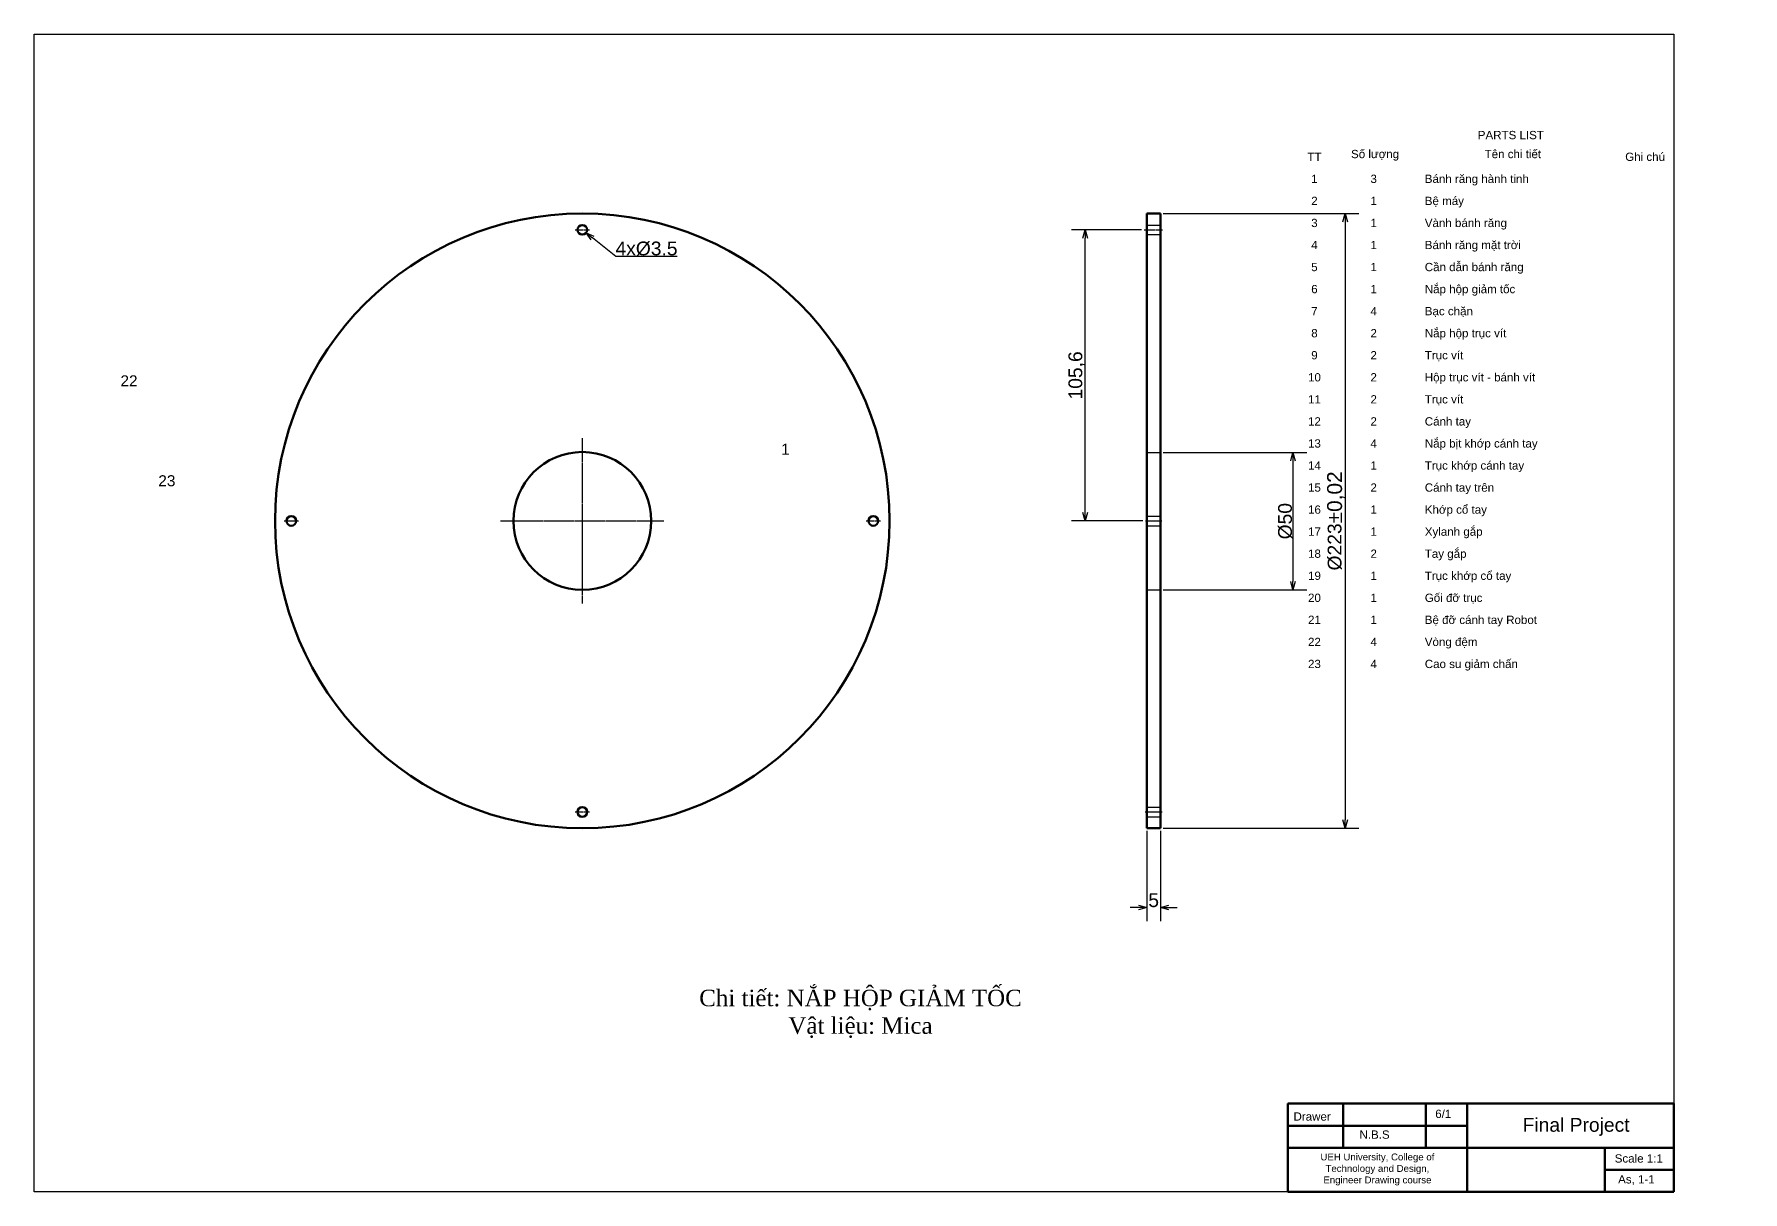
# Model space of a CAD drawing. Header units: inches. Extents: x 632 to 5727, y -9589 to -3994.
# Drawn here: x 632 to 1252, y -6940 to -6520 of the extents above; entities that cross this region are included whole.
import ezdxf

# ---------------------------------------------------------------- set-up
doc = ezdxf.new("R2010")
doc.units = ezdxf.units.IN
doc.header["$MEASUREMENT"] = 0
doc.linetypes.add('CENTER2', pattern=[1.125, 0.75, -0.125, 0.125, -0.125])
doc.linetypes.add('DASHED2', pattern=[9.525, 6.35, -3.175])
for name, color, linetype, lineweight, plot in [('center line', 5, 'CENTER2', 25, False), ('Dimension line', 3, 'Continuous', 25, False), ('hidden line', 10, 'DASHED2', 25, False), ('visible line', 7, 'Continuous', 50, False)]:
    doc.layers.add(name, color=color, linetype=linetype, lineweight=lineweight, plot=plot)
doc.styles.get("Standard").update_dxf_attribs({"font": 'arial.ttf'})
doc.dimstyles.new('ISO A3', dxfattribs={"dimtxt": 5, "dimasz": 3, "dimexe": 5, "dimexo": 1, "dimgap": 0.09, "dimtad": 1, "dimtoh": 1, "dimdec": 0, "dimzin": 0, "dimdsep": 46, "dimtxsty": 'Standard', "dimblk": 'OPEN30', "dimcen": 0.09, "dimclrd": 256, "dimclre": 256, "dimadec": 0, "dimazin": 0, "dimtfac": 1, "dimtdec": 0, "dimtofl": 0, "dimtmove": 0, "dimatfit": 3, "dimldrblk": 'OPEN30', "dimfxl": 1, "dimtolj": 1, "dimtzin": 0, "dimarcsym": 0})

# ---------------------------------------------------------------- blocks, each defined once
blk = doc.blocks.new('_Open30')
at = {"color": 0, "linetype": 'ByBlock', "lineweight": -2}
for p, q in [((-1, 0.27), (0, 0)), ((0, 0), (-1, -0.27)), ((0, 0), (-1, 0))]:
    blk.add_line(p, q, dxfattribs=at)
blk = doc.blocks.new('*D83')
at = {"layer": 'Defpoints', "color": 0, "transparency": 16777216}
for p in [(829.6, -6589.85), (832.34, -6592.02)]:
    blk.add_point(p, dxfattribs=at)
at = {"layer": 'Dimension line', "lineweight": -2, "transparency": 16777216}
for p, q in [((830.88, -6590.94), (831.06, -6590.94)), ((830.97, -6591.03), (830.97, -6590.85)), ((843.11, -6600.57), (834.69, -6593.89)), ((865.35, -6600.57), (843.11, -6600.57))]:
    blk.add_line(p, q, dxfattribs=at)
at = {"layer": 'Dimension line', "lineweight": -2, "transparency": 16777216, "xscale": 3, "yscale": 3, "zscale": 3, "rotation": 141.5780608591399}
blk.add_blockref('_Open30', (832.34, -6592.02), dxfattribs=at)
at = {"layer": 'Dimension line', "color": 0, "transparency": 16777216, "insert": (854.27, -6597.78), "char_height": 5, "attachment_point": 5}
blk.add_mtext('\\A1;4x%%C3.5', dxfattribs=at)
blk = doc.blocks.new('*D84')
at = {"layer": 'Defpoints', "color": 0, "transparency": 16777216}
for p in [(1035.8, -6808.04), (1040.8, -6808.04), (1040.8, -6836.8)]:
    blk.add_point(p, dxfattribs=at)
at = {"layer": 'Dimension line', "lineweight": -2, "transparency": 16777216}
for p, q in [((1035.8, -6809.04), (1035.8, -6841.8)), ((1040.8, -6809.04), (1040.8, -6841.8)), ((1032.8, -6836.8), (1029.8, -6836.8)), ((1043.8, -6836.8), (1046.8, -6836.8))]:
    blk.add_line(p, q, dxfattribs=at)
at = {"layer": 'Dimension line', "lineweight": -2, "transparency": 16777216, "xscale": 3, "yscale": 3, "zscale": 3}
blk.add_blockref('_Open30', (1035.8, -6836.8), dxfattribs=at)
at = {"layer": 'Dimension line', "lineweight": -2, "transparency": 16777216, "xscale": 3, "yscale": 3, "zscale": 3, "rotation": 180}
blk.add_blockref('_Open30', (1040.8, -6836.8), dxfattribs=at)
at = {"layer": 'Dimension line', "color": 0, "transparency": 16777216, "insert": (1038.3, -6834.17), "char_height": 5, "attachment_point": 5}
blk.add_mtext('\\A1;5', dxfattribs=at)
blk = doc.blocks.new('*D85')
at = {"layer": 'Defpoints', "color": 0, "transparency": 16777216}
for p in [(1013.44, -6590.94), (1034.91, -6590.94), (1035.39, -6696.54)]:
    blk.add_point(p, dxfattribs=at)
at = {"layer": 'Dimension line', "lineweight": -2, "transparency": 16777216}
for p, q in [((1033.91, -6590.94), (1008.44, -6590.94)), ((1013.44, -6693.54), (1013.44, -6593.94)), ((1034.39, -6696.54), (1008.44, -6696.54))]:
    blk.add_line(p, q, dxfattribs=at)
at = {"layer": 'Dimension line', "lineweight": -2, "transparency": 16777216, "xscale": 3, "yscale": 3, "zscale": 3}
for p, rotation in [((1013.44, -6590.94), 90), ((1013.44, -6696.54), 270)]:
    blk.add_blockref('_Open30', p, dxfattribs=dict(at, rotation=rotation))
at = {"layer": 'Dimension line', "color": 0, "transparency": 16777216, "insert": (1010.35, -6643.74), "char_height": 5, "attachment_point": 5, "rotation": 90}
blk.add_mtext('\\A1;105,6', dxfattribs=at)
blk = doc.blocks.new('*D86')
at = {"layer": 'Defpoints', "color": 0, "transparency": 16777216}
for p in [(1040.8, -6671.75), (1040.8, -6721.54), (1088.84, -6721.54)]:
    blk.add_point(p, dxfattribs=at)
at = {"layer": 'Dimension line', "lineweight": -2, "transparency": 16777216}
for p, q in [((1041.8, -6671.75), (1093.84, -6671.75)), ((1088.84, -6674.75), (1088.84, -6718.54)), ((1041.8, -6721.54), (1093.84, -6721.54))]:
    blk.add_line(p, q, dxfattribs=at)
at = {"layer": 'Dimension line', "lineweight": -2, "transparency": 16777216, "xscale": 3, "yscale": 3, "zscale": 3}
for p, rotation in [((1088.84, -6671.75), 90), ((1088.84, -6721.54), 270)]:
    blk.add_blockref('_Open30', p, dxfattribs=dict(at, rotation=rotation))
at = {"layer": 'Dimension line', "color": 0, "transparency": 16777216, "insert": (1086.06, -6696.64), "char_height": 5, "attachment_point": 5, "rotation": 90}
blk.add_mtext('\\A1;%%C50', dxfattribs=at)
blk = doc.blocks.new('*D87')
at = {"layer": 'Defpoints', "color": 0, "transparency": 16777216}
for p in [(1040.8, -6585.04), (1040.8, -6808.04), (1107.81, -6808.04)]:
    blk.add_point(p, dxfattribs=at)
at = {"layer": 'Dimension line', "lineweight": -2, "transparency": 16777216}
for p, q in [((1041.8, -6585.04), (1112.81, -6585.04)), ((1107.81, -6588.04), (1107.81, -6805.04)), ((1041.8, -6808.04), (1112.81, -6808.04))]:
    blk.add_line(p, q, dxfattribs=at)
at = {"layer": 'Dimension line', "lineweight": -2, "transparency": 16777216, "xscale": 3, "yscale": 3, "zscale": 3}
for p, rotation in [((1107.81, -6585.04), 90), ((1107.81, -6808.04), 270)]:
    blk.add_blockref('_Open30', p, dxfattribs=dict(at, rotation=rotation))
at = {"layer": 'Dimension line', "color": 0, "transparency": 16777216, "insert": (1104.46, -6696.54), "char_height": 5, "width": 16.487, "attachment_point": 5, "rotation": 90}
blk.add_mtext('\\A1;%%C223{\\H1.08333x;±0,02}', dxfattribs=at)

msp = doc.modelspace()

# ---------------------------------------------------------------- linework, layer by layer
msp.add_lwpolyline([(632.05387, -6519.95073), (1227.05387, -6519.95073), (1227.05387, -6939.95073), (632.05387, -6939.95073)], close=True)
at = {"layer": 'center line'}
for p, q in [((828.33846, -6590.93703), (833.60543, -6590.93703)), ((830.97194, -6590.93703, 145.24715), (830.97194, -6590.93703, -145.24715)), ((1034.90549, -6590.93703), (1041.52876, -6590.93703)), ((830.96852, -6666.5395), (830.96852, -6726.53457)), ((722.73846, -6696.53703), (728.00543, -6696.53703)), ((725.37194, -6696.53703, 145.24715), (725.37194, -6696.53703, -145.24715)), ((801.31621, -6696.53703), (860.62083, -6696.53703)), ((933.93846, -6696.53703), (939.20543, -6696.53703)), ((936.57194, -6696.53703, 145.24715), (936.57194, -6696.53703, -145.24715)), ((1035.38551, -6696.53703), (1041.32737, -6696.53703)), ((828.33846, -6802.13703), (833.60543, -6802.13703)), ((830.97194, -6802.13703, 145.24715), (830.97194, -6802.13703, -145.24715)), ((1035.22917, -6802.13703), (1041.36466, -6802.13703))]:
    msp.add_line(p, q, dxfattribs=at)
at = {"layer": 'hidden line', "color": 0}
for p, q in [((1035.79833, -6589.18703), (1040.79833, -6589.18703)), ((1035.79833, -6592.68703), (1040.79833, -6592.68703)), ((1035.79833, -6694.78703), (1040.79833, -6694.78703)), ((1035.79833, -6698.28703), (1040.79833, -6698.28703)), ((1035.79833, -6800.38703), (1040.79833, -6800.38703)), ((1035.79833, -6803.88703), (1040.79833, -6803.88703))]:
    msp.add_line(p, q, dxfattribs=at)
at = {"layer": 'hidden line'}
for p, q in [((1035.79833, -6671.74904), (1040.79833, -6671.74904)), ((1035.79833, -6721.53703), (1040.79833, -6721.53703))]:
    msp.add_line(p, q, dxfattribs=at)
at = {"layer": 'visible line', "color": 0}
for p, q in [((1035.79833, -6585.03703), (1035.79833, -6808.03703)), ((1035.79833, -6585.03703), (1040.79833, -6585.03703)), ((1040.79833, -6808.03703), (1040.79833, -6585.03703)), ((1035.79833, -6808.03703), (1040.79833, -6808.03703))]:
    msp.add_line(p, q, dxfattribs=at)
at = {"layer": 'visible line'}
msp.add_line((1087.05387, -6907.95073), (1227.05387, -6907.95073), dxfattribs=at)
at = {"layer": 'visible line', "lineweight": 50}
for p, q in [((1227.05387, -6907.95073), (1087.05387, -6907.95073)), ((1087.05387, -6907.95073), (1087.05387, -6939.95073)), ((1137.05387, -6907.95073), (1107.05387, -6907.95073)), ((1137.05387, -6907.95073), (1107.05387, -6907.95073)), ((1107.05387, -6907.95073), (1107.05387, -6923.95073)), ((1152.05387, -6907.95073), (1137.05387, -6907.95073)), ((1152.05387, -6907.95073), (1137.05387, -6907.95073)), ((1137.05387, -6907.95073), (1137.05387, -6923.95073)), ((1152.05387, -6939.95073), (1152.05387, -6907.95073)), ((1227.05387, -6939.95073), (1227.05387, -6907.95073)), ((1152.05387, -6915.95073), (1087.05387, -6915.95073)), ((1107.05387, -6915.95073), (1152.05387, -6915.95073)), ((1107.05387, -6923.95073), (1087.05387, -6923.95073)), ((1087.05387, -6923.95073), (1152.05387, -6923.95073)), ((1152.05387, -6923.95073), (1227.05387, -6923.95073)), ((1227.05387, -6923.95073), (1202.05387, -6923.95073)), ((1202.05387, -6923.95073), (1202.05387, -6939.95073)), ((1202.05387, -6931.95073), (1227.05387, -6931.95073)), ((1087.05387, -6939.95073), (1227.05387, -6939.95073)), ((1087.05387, -6939.95073), (1152.05387, -6939.95073))]:
    msp.add_line(p, q, dxfattribs=at)
at = {"layer": 'visible line', "color": 0}
for centre, radius in [((830.96852, -6696.53703), 111.5), ((830.96852, -6590.93703), 1.75), ((830.96852, -6696.53703), 25), ((725.36852, -6696.53703), 1.75), ((936.56852, -6696.53703), 1.75), ((830.96852, -6802.13703), 1.75)]:
    msp.add_circle(centre, radius, dxfattribs=at)

# ---------------------------------------------------------------- texts
at = {"color": 32, "true_color": 0xcd6928, "char_height": 3, "attachment_point": 1}
for s, insert in [('\\pxqc;{\\C0;PARTS LIST}', (1139.46569, -6555.04694, 95775.61693)), ('\\pxqc;{\\C0;Tên chi tiết}', (1140.19637, -6561.93046, 95775.61693)), ('\\pxqc;{\\C0;1}', (1068.19637, -6570.93046, 95775.61693)), ('\\pxqc;{\\C0;3}', (1089.69637, -6570.93046, 95775.61693)), ('\\pxqc;{\\C0;2}', (1068.19637, -6578.93046, 95775.61693)), ('\\pxqc;{\\C0;1}', (1089.69637, -6578.93046, 95775.61693)), ('\\pxqc;{\\C0;3}', (1068.19637, -6586.93046, 95775.61693)), ('\\pxqc;{\\C0;1}', (1089.69637, -6586.93046, 95775.61693)), ('\\pxqc;{\\C0;4}', (1068.19637, -6594.93046, 95775.61693)), ('\\pxqc;{\\C0;1}', (1089.69637, -6594.93046, 95775.61693)), ('\\pxqc;{\\C0;5}', (1068.19637, -6602.93046, 95775.61693)), ('\\pxqc;{\\C0;1}', (1089.69637, -6602.93046, 95775.61693)), ('\\pxqc;{\\C0;6}', (1068.19637, -6610.93046, 95775.61693)), ('\\pxqc;{\\C0;1}', (1089.69637, -6610.93046, 95775.61693)), ('\\pxqc;{\\C0;7}', (1068.19637, -6618.93046, 95775.61693)), ('\\pxqc;{\\C0;4}', (1089.69637, -6618.93046, 95775.61693)), ('\\pxqc;{\\C0;8}', (1068.19637, -6626.93046, 95775.61693)), ('\\pxqc;{\\C0;2}', (1089.69637, -6626.93046, 95775.61693)), ('\\pxqc;{\\C0;9}', (1068.19637, -6634.93046, 95775.61693)), ('\\pxqc;{\\C0;2}', (1089.69637, -6634.93046, 95775.61693)), ('\\pxqc;{\\C0;10}', (1068.19637, -6642.93046, 95775.61693)), ('\\pxqc;{\\C0;2}', (1089.69637, -6642.93046, 95775.61693)), ('\\pxqc;{\\C0;11}', (1068.19637, -6650.93046, 95775.61693)), ('\\pxqc;{\\C0;2}', (1089.69637, -6650.93046, 95775.61693)), ('\\pxqc;{\\C0;12}', (1068.19637, -6658.93046, 95775.61693)), ('\\pxqc;{\\C0;2}', (1089.69637, -6658.93046, 95775.61693)), ('\\pxqc;{\\C0;13}', (1068.19637, -6666.93046, 95775.61693)), ('\\pxqc;{\\C0;4}', (1089.69637, -6666.93046, 95775.61693)), ('\\pxqc;{\\C0;14}', (1068.19637, -6674.93046, 95775.61693)), ('\\pxqc;{\\C0;1}', (1089.69637, -6674.93046, 95775.61693)), ('\\pxqc;{\\C0;15}', (1068.19637, -6682.93046, 95775.61693)), ('\\pxqc;{\\C0;2}', (1089.69637, -6682.93046, 95775.61693)), ('\\pxqc;{\\C0;16}', (1068.19637, -6690.93046, 95775.61693)), ('\\pxqc;{\\C0;1}', (1089.69637, -6690.93046, 95775.61693)), ('\\pxqc;{\\C0;17}', (1068.19637, -6698.93046, 95775.61693)), ('\\pxqc;{\\C0;1}', (1089.69637, -6698.93046, 95775.61693)), ('\\pxqc;{\\C0;18}', (1068.19637, -6706.93046, 95775.61693)), ('\\pxqc;{\\C0;2}', (1089.69637, -6706.93046, 95775.61693)), ('\\pxqc;{\\C0;19}', (1068.19637, -6714.93046, 95775.61693)), ('\\pxqc;{\\C0;1}', (1089.69637, -6714.93046, 95775.61693)), ('\\pxqc;{\\C0;20}', (1068.19637, -6722.93046, 95775.61693)), ('\\pxqc;{\\C0;1}', (1089.69637, -6722.93046, 95775.61693)), ('\\pxqc;{\\C0;21}', (1068.19637, -6730.93046, 95775.61693)), ('\\pxqc;{\\C0;1}', (1089.69637, -6730.93046, 95775.61693)), ('\\pxqc;{\\C0;22}', (1068.19637, -6738.93046, 95775.61693)), ('\\pxqc;{\\C0;4}', (1089.69637, -6738.93046, 95775.61693)), ('\\pxqc;{\\C0;23}', (1068.19637, -6746.93046, 95775.61693)), ('\\pxqc;{\\C0;4}', (1089.69637, -6746.93046, 95775.61693))]:
    msp.add_mtext_dynamic_manual_height_columns(s, width=56.9093934, gutter_width=25, heights=[2.28621], dxfattribs=dict(at, insert=insert))
at = {"char_height": 3, "attachment_point": 1}
for s, insert in [('\\pxqc;{\\C0;TT}', (1068.19637, -6562.93046, 95775.61693)), ('\\pxqc;{\\C0;Số lượng}', (1090.19637, -6561.93046, 95775.61693)), ('\\pxqc;{\\C0;Ghi chú}', (1188.19637, -6562.93046, 95775.61693)), ('\\pxql;{\\C0;Bánh răng hành tinh }', (1136.69637, -6570.93046, 95775.61693)), ('\\pxql;{\\C0;Bệ máy}', (1136.69637, -6578.93046, 95775.61693)), ('\\pxql;{\\C0;Vành bánh răng}', (1136.69637, -6586.93046, 95775.61693)), ('\\pxql;{\\C0;Bánh răng mặt trời}', (1136.69637, -6594.93046, 95775.61693)), ('\\pxql;{\\C0;Cần dẫn bánh răng}', (1136.69637, -6602.93046, 95775.61693)), ('\\pxql;{\\C0;Nắp hộp giảm tốc}', (1136.69637, -6610.93046, 95775.61693)), ('\\pxql;{\\C0;Bạc chặn}', (1136.69637, -6618.93046, 95775.61693)), ('\\pxql;{\\C0;Nắp hộp trục vít}', (1136.69637, -6626.93046, 95775.61693)), ('\\pxql;{\\C0;Trục vít}', (1136.69637, -6634.93046, 95775.61693)), ('\\pxql;{\\C0;Hộp trục vít - bánh vít}', (1136.69637, -6642.93046, 95775.61693)), ('\\pxql;{\\C0;Trục vít}', (1136.69637, -6650.93046, 95775.61693)), ('\\pxql;{\\C0;Cánh tay}', (1136.69637, -6658.93046, 95775.61693)), ('\\pxql;{\\C0;Nắp bịt khớp cánh tay}', (1136.69637, -6666.93046, 95775.61693)), ('\\pxql;{\\C0;Trục khớp cánh tay}', (1136.69637, -6674.93046, 95775.61693)), ('\\pxql;{\\C0;Cánh tay trên}', (1136.69637, -6682.93046, 95775.61693)), ('\\pxql;{\\C0;Khớp cổ tay}', (1136.69637, -6690.93046, 95775.61693)), ('\\pxt8;{\\C0;Xylanh gắp}', (1136.69637, -6698.93046, 95775.61693)), ('\\pxql;{\\C0;Tay gắp}', (1136.69637, -6706.93046, 95775.61693)), ('\\pxql;{\\C0;Trục khớp cổ tay}', (1136.69637, -6714.93046, 95775.61693)), ('\\pxql;{\\C0;Gối đỡ trục}', (1136.69637, -6722.93046, 95775.61693)), ('\\pxql;{\\C0;Bệ đỡ cánh tay Robot}', (1136.69637, -6730.93046, 95775.61693)), ('\\pxql;{\\C0;Vòng đệm}', (1136.69637, -6738.93046, 95775.61693)), ('\\pxql;{\\C0;Cao su giảm chấn}', (1136.69637, -6746.93046, 95775.61693))]:
    msp.add_mtext_dynamic_manual_height_columns(s, width=56.9093934, gutter_width=25, heights=[2.28621], dxfattribs=dict(at, insert=insert))
at = {"color": 2, "char_height": 4, "attachment_point": 1}
for s, insert in [('\\pxqc;{\\C0;22}', (638.00639, -6643.71778, 94613.43287)), ('\\pxqc;{\\C0;1}', (876.19637, -6668.5205, 95775.61693)), ('\\pxqc;{\\C0;23}', (651.75291, -6679.96394, 95645.96481))]:
    msp.add_mtext_dynamic_manual_height_columns(s, width=56.9093934, gutter_width=25, heights=[2.28621], dxfattribs=dict(at, insert=insert))
at = {"color": 1, "insert": (868.3819, -6866.62319), "char_height": 6, "attachment_point": 1}
msp.add_mtext_dynamic_manual_height_columns('\\pxqc;{\\fTimes New Roman|b0|i0|c0|p18;\\C256;Chi tiết: NẮP HỘP GIẢM TỐC\\PVật liệu: Mica}', width=127.0713896, gutter_width=1, heights=[0], dxfattribs=at)
at = {"layer": 'Dimension line', "insert": (1089.04941, -6911.11662), "char_height": 3, "attachment_point": 1}
msp.add_mtext_dynamic_manual_height_columns('{\\C0;Drawer}', width=33.9958744, gutter_width=25, heights=[2.28621], dxfattribs=at)
at = {"layer": 'visible line', "attachment_point": 1}
for s, width, heights, insert, char_height in [('6/1', 33.9958744, [2.28621], (1140.49673, -6910.15604), 3), ('Final Project', 49.9491703, [0], (1172.20133, -6913.1541), 5), ('N.B.S', 33.9958744, [2.28621], (1112.99655, -6917.69185), 3), ('\\pxqc;UEH University, College of Technology and Design, \\PEngineer Drawing course ', 58.9083844, [19.15756], (1090.04685, -6926.05414), 2.5), ('Scale 1:1', 33.9958744, [2.28621], (1205.62161, -6926.3412), 3), ('As, 1-1', 33.9958744, [2.28621], (1206.85346, -6933.91135), 3)]:
    msp.add_mtext_dynamic_manual_height_columns(s, width=width, gutter_width=25, heights=heights, dxfattribs=dict(at, insert=insert, char_height=char_height))

# ---------------------------------------------------------------- dimensions: what is measured, and where the dimension line sits
at = {"layer": 'Dimension line'}
dim = msp.add_diameter_dim_2p(p1=(829.59747, -6589.8495), p2=(832.33957, -6592.02457), text='4x%%C3.5', dimstyle='ISO A3', dxfattribs=at)
dim.commit()
dim.dimension.update_dxf_attribs({"geometry": '*D83', "text_midpoint": (854.27269, -6600.56515), "dimtype": 163})
for base, p1, p2, text, picture, middle in [((1013.44463, -6590.93703), (1035.38551, -6696.53703), (1034.90549, -6590.93703), '105,6', '*D85', (1010.34986, -6643.73703)), ((1107.80702, -6808.03703), (1040.79833, -6585.03703), (1040.79833, -6808.03703), '%%C223{\\H1.08333x;±0,02}', '*D87', (1104.46186, -6696.53703)), ((1088.84163, -6721.53703), (1040.79833, -6671.74904), (1040.79833, -6721.53703), '%%C<>', '*D86', (1086.05893, -6696.64303))]:
    dim = msp.add_linear_dim(base=base, p1=p1, p2=p2, angle=90, text=text, dimstyle='ISO A3', dxfattribs=at)
    dim.commit()
    dim.dimension.update_dxf_attribs({"geometry": picture, "text_midpoint": middle})
dim = msp.add_linear_dim(base=(1040.79833, -6836.79856), p1=(1035.79833, -6808.03703), p2=(1040.79833, -6808.03703), dimstyle='ISO A3', dxfattribs=at)
dim.commit()
dim.dimension.update_dxf_attribs({"geometry": '*D84', "text_midpoint": (1038.29833, -6834.16593)})

doc.saveas('drawing.dxf')
